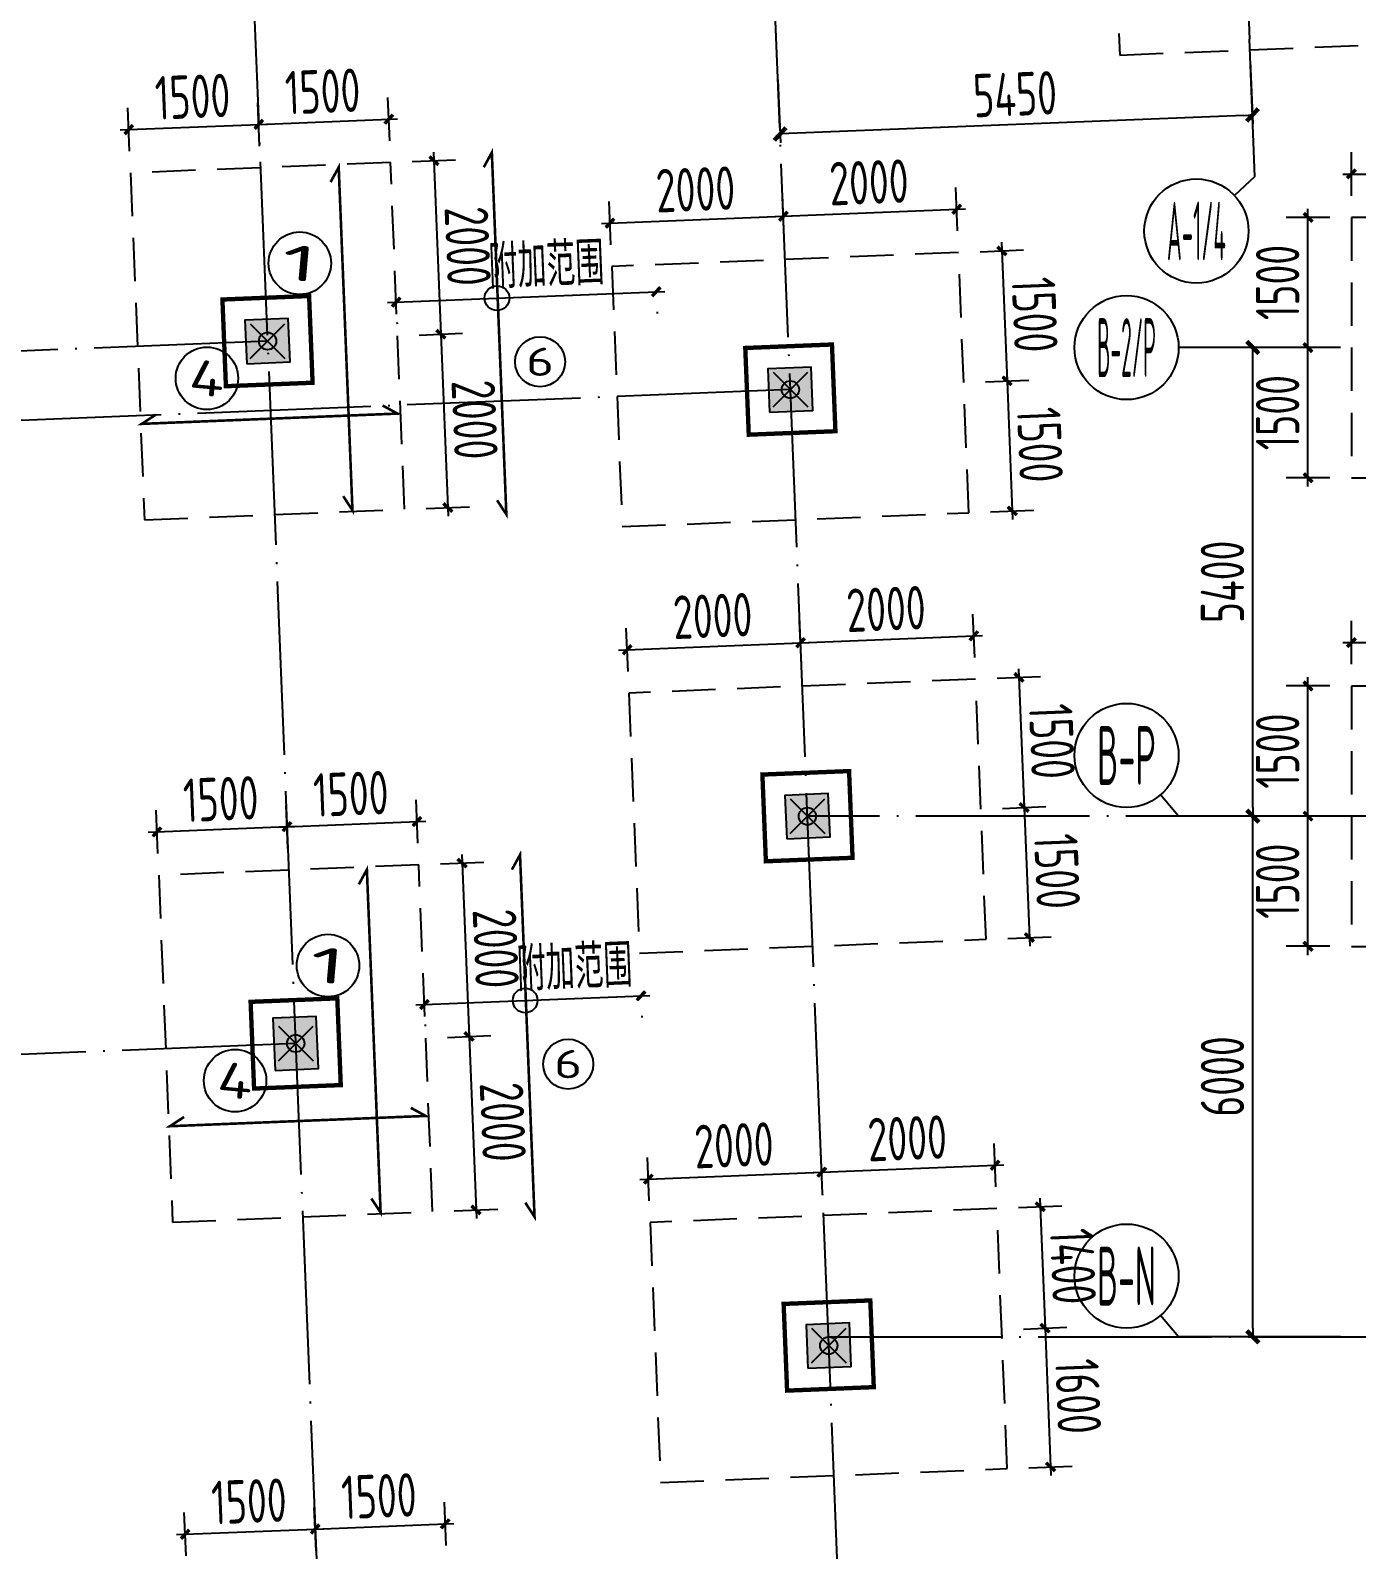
# Model space of a CAD drawing. Extents: x -57409 to 252654, y -8259 to 229119.
# Drawn here: x 37250 to 52539, y 132811 to 150318 of the extents above; entities that cross this region are included whole.
import ezdxf
from ezdxf.enums import TextEntityAlignment as Align

# ---------------------------------------------------------------- set-up
doc = ezdxf.new("R2010")
doc.units = 0
doc.header["$LTSCALE"] = 100
doc.header["$PDMODE"] = 35
doc.header["$PDSIZE"] = 200
doc.linetypes.add('DASHED', pattern=[0.75, 0.5, -0.25])
doc.linetypes.add('DOTE', pattern=[2.42, 2, -0.2, 0.02, -0.2])
doc.layers.get('0').update_dxf_attribs({"linetype": 'CONTINUOUS'})
doc.layers.get('Defpoints').update_dxf_attribs({"linetype": 'CONTINUOUS'})
for name, color, linetype in [('B-TEXT', 3, 'CONTINUOUS'), ('codim', 7, 'CONTINUOUS'), ('COLU', 7, 'CONTINUOUS'), ('CT', 2, 'CONTINUOUS'), ('dote', 253, 'DOTE'), ('h填实-柱墙', 254, 'CONTINUOUS'), ('Z-AXIS', 3, 'CONTINUOUS'), ('Z-TEXT', 2, 'CONTINUOUS'), ('z柱下板带', 140, 'CONTINUOUS'), ('z柱下板带1', 60, 'CONTINUOUS'), ('板底钢筋', 24, 'CONTINUOUS')]:
    doc.layers.add(name, color=color, linetype=linetype)
doc.layers.add('重心计算', color=7, linetype='CONTINUOUS', plot=False)
doc.styles.add('_TCH_AXIS', font='tssdeng.shx', dxfattribs={"width": 0.7, "bigfont": 'tssdchn.shx'})
doc.styles.add('COMPLEX', font='tssdeng.shx', dxfattribs={"width": 0.7, "bigfont": 'tssdchn.shx'})
doc.styles.add('Jgcad-DIM', font='tssdeng.shx', dxfattribs={"width": 0.7, "bigfont": 'tssdchn.shx'})
doc.styles.add('TSSD_Dimension', font='tssdeng.shx', dxfattribs={"width": 0.7})
doc.dimstyles.new('TSSD_100_100$0', dxfattribs={"dimtxt": 300, "dimasz": 100, "dimexe": 100, "dimexo": 250, "dimgap": 100, "dimtad": 1, "dimdec": 0, "dimzin": 0, "dimdsep": 46, "dimtxsty": 'TSSD_Dimension', "dimblk": '_tsdbk', "dimblk1": '_tsdbk', "dimblk2": '_tsdbk', "dimsah": 1, "dimcen": 0, "dimdle": 100, "dimclrt": 7, "dimadec": 0, "dimazin": 0, "dimtfac": 1, "dimtdec": 0, "dimtix": 1, "dimtmove": 2, "dimatfit": 3, "dimldrblk": '_tsdbk', "dimfxl": 1, "dimtolj": 1, "dimtzin": 0, "dimarcsym": 0})

# ---------------------------------------------------------------- blocks, each defined once
blk = doc.blocks.new('_tsdbk')
blk.add_line((-1, 0), (0, 0))
at = {"const_width": 0.5}
blk.add_lwpolyline([(-0.7, -0.7), (0.7, 0.7)], dxfattribs=at)
blk = doc.blocks.new('*D120')
at = {"layer": 'Defpoints', "color": 0}
for p in [(51303, 150217), (45857, 149999), (45893, 149124)]:
    blk.add_point(p, dxfattribs=at)
at = {"layer": 'Z-AXIS', "color": 0, "lineweight": -2}
for p, q in [((51313, 149967), (51342, 149243)), ((45867, 149749), (45897, 149024)), ((51238, 149339), (45992, 149128))]:
    blk.add_line(p, q, dxfattribs=at)
at = {"layer": 'Z-AXIS', "color": 0, "lineweight": -2, "xscale": 100, "yscale": 100, "zscale": 100}
for p, rotation in [((51338, 149343), 2.298772996998757), ((45893, 149124), 182.2987729969987)]:
    blk.add_blockref('_tsdbk', p, dxfattribs=dict(at, rotation=rotation))
at = {"layer": 'Z-AXIS', "color": 7, "insert": (48601, 149583), "char_height": 500, "attachment_point": 5, "rotation": 2.2988, "style": 'TSSD_Dimension'}
blk.add_mtext('\\A1;5450', dxfattribs=at)
blk = doc.blocks.new('_AXISO')
blk.add_circle((0, 0), 0.5)
at = {"layer": 'B-TEXT', "style": 'COMPLEX', "width": 1.450893}
blk.add_attdef('A', text='', height=0.56, dxfattribs=at).set_placement((0.249375, -0.28), (0.749375, -0.28), align=Align.FIT)
blk = doc.blocks.new('*D238')
at = {"layer": 'Defpoints', "color": 0}
for p in [(51342, 141263), (52604, 141263), (52604, 135263)]:
    blk.add_point(p, dxfattribs=at)
at = {"layer": 'Z-AXIS', "color": 0, "lineweight": -2}
for p, q in [((52354, 141263), (51242, 141263)), ((51342, 135363), (51342, 141163)), ((52354, 135263), (51242, 135263))]:
    blk.add_line(p, q, dxfattribs=at)
at = {"layer": 'Z-AXIS', "color": 0, "lineweight": -2, "xscale": 100, "yscale": 100, "zscale": 100}
for p, rotation in [((51342, 141263), 90), ((51342, 135263), 270)]:
    blk.add_blockref('_tsdbk', p, dxfattribs=dict(at, rotation=rotation))
at = {"layer": 'Z-AXIS', "color": 7, "insert": (50992, 138263), "char_height": 500, "attachment_point": 5, "rotation": 90, "style": 'TSSD_Dimension'}
blk.add_mtext('\\A1;6000', dxfattribs=at)
blk = doc.blocks.new('*D247')
at = {"layer": 'Defpoints', "color": 0}
for p in [(51342, 146663), (52604, 146663), (52604, 141263)]:
    blk.add_point(p, dxfattribs=at)
at = {"layer": 'Z-AXIS', "color": 0, "lineweight": -2}
for p, q in [((52354, 146663), (51242, 146663)), ((51342, 141363), (51342, 146563)), ((52354, 141263), (51242, 141263))]:
    blk.add_line(p, q, dxfattribs=at)
at = {"layer": 'Z-AXIS', "color": 0, "lineweight": -2, "xscale": 100, "yscale": 100, "zscale": 100}
for p, rotation in [((51342, 146663), 90), ((51342, 141263), 270)]:
    blk.add_blockref('_tsdbk', p, dxfattribs=dict(at, rotation=rotation))
at = {"layer": 'Z-AXIS', "color": 7, "insert": (50992, 143963), "char_height": 500, "attachment_point": 5, "rotation": 90, "style": 'TSSD_Dimension'}
blk.add_mtext('\\A1;5400', dxfattribs=at)
blk = doc.blocks.new('_ArchTick')
at = {"color": 0, "linetype": 'ByBlock', "const_width": 0.4}
blk.add_lwpolyline([(-0.5, -0.5), (0.5, 0.5)], dxfattribs=at)
blk = doc.blocks.new('*D2079')
at = {"layer": 'codim', "color": 7, "lineweight": -2}
for p, q in [((39044, 132738), (39024, 133238)), ((40543, 132798), (40523, 133298))]:
    blk.add_line(p, q, dxfattribs=at)
at = {"layer": 'codim', "color": 0, "lineweight": -2}
blk.add_line((38934, 132984), (40633, 133052), dxfattribs=at)
at = {"layer": 'Defpoints', "color": 0}
for p in [(40533, 133048), (40553, 132549), (39054, 132488)]:
    blk.add_point(p, dxfattribs=at)
at = {"layer": 'codim', "color": 0, "lineweight": -2, "xscale": 100, "yscale": 100, "zscale": 100}
for p, rotation in [((39034, 132988), 182.2987729973688), ((40533, 133048), 2.298772997368808)]:
    blk.add_blockref('_ArchTick', p, dxfattribs=dict(at, rotation=rotation))
at = {"layer": 'codim', "color": 1, "insert": (39770, 133368), "char_height": 500, "attachment_point": 5, "rotation": 2.2988, "style": 'Jgcad-DIM'}
blk.add_mtext('\\A1;1500', dxfattribs=at)
blk = doc.blocks.new('*D2080')
at = {"layer": 'codim', "color": 7, "lineweight": -2}
for p, q in [((40543, 132798), (40523, 133298)), ((42042, 132859), (42022, 133358))]:
    blk.add_line(p, q, dxfattribs=at)
at = {"layer": 'codim', "color": 0, "lineweight": -2}
blk.add_line((40433, 133044), (42132, 133112), dxfattribs=at)
at = {"layer": 'Defpoints', "color": 0}
for p in [(42032, 133108), (40553, 132549), (42052, 132609)]:
    blk.add_point(p, dxfattribs=at)
at = {"layer": 'codim', "color": 0, "lineweight": -2, "xscale": 100, "yscale": 100, "zscale": 100}
for p, rotation in [((40533, 133048), 182.2987729973688), ((42032, 133108), 2.298772997368808)]:
    blk.add_blockref('_ArchTick', p, dxfattribs=dict(at, rotation=rotation))
at = {"layer": 'codim', "color": 1, "insert": (41268, 133428), "char_height": 500, "attachment_point": 5, "rotation": 2.2988, "style": 'Jgcad-DIM'}
blk.add_mtext('\\A1;1500', dxfattribs=at)
blk = doc.blocks.new('*D2088')
at = {"layer": 'codim', "color": 7, "lineweight": -2}
for p, q in [((38719, 140832), (38699, 141331)), ((40218, 140892), (40198, 141391))]:
    blk.add_line(p, q, dxfattribs=at)
at = {"layer": 'codim', "color": 0, "lineweight": -2}
blk.add_line((38609, 141077), (40308, 141146), dxfattribs=at)
at = {"layer": 'Defpoints', "color": 0}
for p in [(40208, 141142), (38729, 140582), (40228, 140642)]:
    blk.add_point(p, dxfattribs=at)
at = {"layer": 'codim', "color": 0, "lineweight": -2, "xscale": 100, "yscale": 100, "zscale": 100}
for p, rotation in [((38709, 141081), 182.2987729973732), ((40208, 141142), 2.298772997373236)]:
    blk.add_blockref('_ArchTick', p, dxfattribs=dict(at, rotation=rotation))
at = {"layer": 'codim', "color": 1, "insert": (39445, 141461), "char_height": 500, "attachment_point": 5, "rotation": 2.2988, "style": 'Jgcad-DIM'}
blk.add_mtext('\\A1;1500', dxfattribs=at)
blk = doc.blocks.new('*D2089')
at = {"layer": 'codim', "color": 7, "lineweight": -2}
for p, q in [((40218, 140892), (40198, 141391)), ((41717, 140952), (41697, 141452))]:
    blk.add_line(p, q, dxfattribs=at)
at = {"layer": 'codim', "color": 0, "lineweight": -2}
blk.add_line((40108, 141138), (41807, 141206), dxfattribs=at)
at = {"layer": 'Defpoints', "color": 0}
for p in [(41707, 141202), (40228, 140642), (41727, 140702)]:
    blk.add_point(p, dxfattribs=at)
at = {"layer": 'codim', "color": 0, "lineweight": -2, "xscale": 100, "yscale": 100, "zscale": 100}
for p, rotation in [((40208, 141142), 182.2987729973732), ((41707, 141202), 2.298772997373236)]:
    blk.add_blockref('_ArchTick', p, dxfattribs=dict(at, rotation=rotation))
at = {"layer": 'codim', "color": 1, "insert": (40944, 141521), "char_height": 500, "attachment_point": 5, "rotation": 2.2988, "style": 'Jgcad-DIM'}
blk.add_mtext('\\A1;1500', dxfattribs=at)
blk = doc.blocks.new('*D2090')
at = {"layer": 'codim', "color": 0, "lineweight": -2}
blk.add_line((42223, 140822), (42311, 138624), dxfattribs=at)
at = {"layer": 'codim', "color": 7, "lineweight": -2}
for p, q in [((41977, 140712), (42476, 140732)), ((42057, 138714), (42557, 138734))]:
    blk.add_line(p, q, dxfattribs=at)
at = {"layer": 'Defpoints', "color": 0}
for p in [(41727, 140702), (41807, 138704), (42307, 138724)]:
    blk.add_point(p, dxfattribs=at)
at = {"layer": 'codim', "color": 0, "lineweight": -2, "xscale": 100, "yscale": 100, "zscale": 100}
for p, rotation in [((42227, 140722), 92.29877300033043), ((42307, 138724), 272.2987730003305)]:
    blk.add_blockref('_ArchTick', p, dxfattribs=dict(at, rotation=rotation))
at = {"layer": 'codim', "color": 1, "insert": (42616, 139737), "char_height": 500, "attachment_point": 5, "rotation": 272.2988, "style": 'Jgcad-DIM'}
blk.add_mtext('\\A1;2000', dxfattribs=at)
blk = doc.blocks.new('*D2091')
at = {"layer": 'codim', "color": 7, "lineweight": -2}
for p, q in [((42057, 138714), (42557, 138734)), ((42137, 136715), (42637, 136735))]:
    blk.add_line(p, q, dxfattribs=at)
at = {"layer": 'codim', "color": 0, "lineweight": -2}
blk.add_line((42303, 138824), (42391, 136626), dxfattribs=at)
at = {"layer": 'Defpoints', "color": 0}
for p in [(41807, 138704), (41887, 136705), (42387, 136725)]:
    blk.add_point(p, dxfattribs=at)
at = {"layer": 'codim', "color": 0, "lineweight": -2, "xscale": 100, "yscale": 100, "zscale": 100}
for p, rotation in [((42307, 138724), 92.29877300033043), ((42387, 136725), 272.2987730003305)]:
    blk.add_blockref('_ArchTick', p, dxfattribs=dict(at, rotation=rotation))
at = {"layer": 'codim', "color": 1, "insert": (42697, 137739), "char_height": 500, "attachment_point": 5, "rotation": 272.2988, "style": 'Jgcad-DIM'}
blk.add_mtext('\\A1;2000', dxfattribs=at)
blk = doc.blocks.new('*D2092')
at = {"layer": 'codim', "color": 7, "lineweight": -2}
for p, q in [((38394, 148925), (38374, 149425)), ((39893, 148985), (39873, 149485))]:
    blk.add_line(p, q, dxfattribs=at)
at = {"layer": 'codim', "color": 0, "lineweight": -2}
blk.add_line((38285, 149171), (39983, 149239), dxfattribs=at)
at = {"layer": 'Defpoints', "color": 0}
for p in [(39883, 149235), (38405, 148675), (39903, 148736)]:
    blk.add_point(p, dxfattribs=at)
at = {"layer": 'codim', "color": 0, "lineweight": -2, "xscale": 100, "yscale": 100, "zscale": 100}
for p, rotation in [((38384, 149175), 182.2987729973738), ((39883, 149235), 2.298772997373796)]:
    blk.add_blockref('_ArchTick', p, dxfattribs=dict(at, rotation=rotation))
at = {"layer": 'codim', "color": 1, "insert": (39120, 149555), "char_height": 500, "attachment_point": 5, "rotation": 2.2988, "style": 'Jgcad-DIM'}
blk.add_mtext('\\A1;1500', dxfattribs=at)
blk = doc.blocks.new('*D2093')
at = {"layer": 'codim', "color": 7, "lineweight": -2}
for p, q in [((41392, 149045), (41372, 149545)), ((39893, 148985), (39873, 149485))]:
    blk.add_line(p, q, dxfattribs=at)
at = {"layer": 'codim', "color": 0, "lineweight": -2}
blk.add_line((39783, 149231), (41482, 149299), dxfattribs=at)
at = {"layer": 'Defpoints', "color": 0}
for p in [(41382, 149295), (39903, 148736), (41402, 148796)]:
    blk.add_point(p, dxfattribs=at)
at = {"layer": 'codim', "color": 0, "lineweight": -2, "xscale": 100, "yscale": 100, "zscale": 100}
for p, rotation in [((41382, 149295), 2.298772997373796), ((39883, 149235), 182.2987729973738)]:
    blk.add_blockref('_ArchTick', p, dxfattribs=dict(at, rotation=rotation))
at = {"layer": 'codim', "color": 1, "insert": (40619, 149615), "char_height": 500, "attachment_point": 5, "rotation": 2.2988, "style": 'Jgcad-DIM'}
blk.add_mtext('\\A1;1500', dxfattribs=at)
blk = doc.blocks.new('*D2094')
at = {"layer": 'codim', "color": 7, "lineweight": -2}
for p, q in [((41652, 148806), (42151, 148826)), ((41732, 146807), (42232, 146827))]:
    blk.add_line(p, q, dxfattribs=at)
at = {"layer": 'codim', "color": 0, "lineweight": -2}
blk.add_line((41898, 148916), (41986, 146717), dxfattribs=at)
at = {"layer": 'Defpoints', "color": 0}
for p in [(41402, 148796), (41482, 146797), (41982, 146817)]:
    blk.add_point(p, dxfattribs=at)
at = {"layer": 'codim', "color": 0, "lineweight": -2, "xscale": 100, "yscale": 100, "zscale": 100}
for p, rotation in [((41902, 148816), 92.29877300033043), ((41982, 146817), 272.2987730003305)]:
    blk.add_blockref('_ArchTick', p, dxfattribs=dict(at, rotation=rotation))
at = {"layer": 'codim', "color": 1, "insert": (42292, 147831), "char_height": 500, "attachment_point": 5, "rotation": 272.2988, "style": 'Jgcad-DIM'}
blk.add_mtext('\\A1;2000', dxfattribs=at)
blk = doc.blocks.new('*D2095')
at = {"layer": 'codim', "color": 0, "lineweight": -2}
blk.add_line((41978, 146917), (42066, 144719), dxfattribs=at)
at = {"layer": 'codim', "color": 7, "lineweight": -2}
for p, q in [((41732, 146807), (42232, 146827)), ((41812, 144809), (42312, 144829))]:
    blk.add_line(p, q, dxfattribs=at)
at = {"layer": 'Defpoints', "color": 0}
for p in [(41482, 146797), (41563, 144799), (42062, 144819)]:
    blk.add_point(p, dxfattribs=at)
at = {"layer": 'codim', "color": 0, "lineweight": -2, "xscale": 100, "yscale": 100, "zscale": 100}
for p, rotation in [((41982, 146817), 92.29877300033043), ((42062, 144819), 272.2987730003305)]:
    blk.add_blockref('_ArchTick', p, dxfattribs=dict(at, rotation=rotation))
at = {"layer": 'codim', "color": 1, "insert": (42372, 145832), "char_height": 500, "attachment_point": 5, "rotation": 272.2988, "style": 'Jgcad-DIM'}
blk.add_mtext('\\A1;2000', dxfattribs=at)
blk = doc.blocks.new('*D1872')
at = {"layer": 'codim', "color": 7, "lineweight": -2}
for p, q in [((44384, 136831), (44364, 137331)), ((46383, 136911), (46363, 137411))]:
    blk.add_line(p, q, dxfattribs=at)
at = {"layer": 'codim', "color": 0, "lineweight": -2}
blk.add_line((44274, 137077), (46473, 137165), dxfattribs=at)
at = {"layer": 'Defpoints', "color": 0}
for p in [(46373, 137161), (44394, 136581), (46393, 136662)]:
    blk.add_point(p, dxfattribs=at)
at = {"layer": 'codim', "color": 0, "lineweight": -2, "xscale": 100, "yscale": 100, "zscale": 100}
for p, rotation in [((44374, 137081), 182.2987729973733), ((46373, 137161), 2.298772997373338)]:
    blk.add_blockref('_ArchTick', p, dxfattribs=dict(at, rotation=rotation))
at = {"layer": 'codim', "color": 1, "insert": (45360, 137471), "char_height": 500, "attachment_point": 5, "rotation": 2.2988, "style": 'Jgcad-DIM'}
blk.add_mtext('\\A1;2000', dxfattribs=at)
blk = doc.blocks.new('*D1873')
at = {"layer": 'codim', "color": 7, "lineweight": -2}
for p, q in [((48381, 136992), (48361, 137491)), ((46383, 136911), (46363, 137411))]:
    blk.add_line(p, q, dxfattribs=at)
at = {"layer": 'codim', "color": 0, "lineweight": -2}
blk.add_line((46273, 137157), (48471, 137245), dxfattribs=at)
at = {"layer": 'Defpoints', "color": 0}
for p in [(48371, 137241), (48391, 136742), (46393, 136662)]:
    blk.add_point(p, dxfattribs=at)
at = {"layer": 'codim', "color": 0, "lineweight": -2, "xscale": 100, "yscale": 100, "zscale": 100}
for p, rotation in [((48371, 137241), 2.298772997373338), ((46373, 137161), 182.2987729973733)]:
    blk.add_blockref('_ArchTick', p, dxfattribs=dict(at, rotation=rotation))
at = {"layer": 'codim', "color": 1, "insert": (47358, 137551), "char_height": 500, "attachment_point": 5, "rotation": 2.2988, "style": 'Jgcad-DIM'}
blk.add_mtext('\\A1;2000', dxfattribs=at)
blk = doc.blocks.new('*D1874')
at = {"layer": 'codim', "color": 7, "lineweight": -2}
for p, q in [((48641, 136752), (49141, 136772)), ((48697, 135353), (49197, 135373))]:
    blk.add_line(p, q, dxfattribs=at)
at = {"layer": 'codim', "color": 0, "lineweight": -2}
blk.add_line((48887, 136862), (48951, 135263), dxfattribs=at)
at = {"layer": 'Defpoints', "color": 0}
for p in [(48391, 136742), (48447, 135343), (48947, 135363)]:
    blk.add_point(p, dxfattribs=at)
at = {"layer": 'codim', "color": 0, "lineweight": -2, "xscale": 100, "yscale": 100, "zscale": 100}
for p, rotation in [((48891, 136762), 92.29877300033043), ((48947, 135363), 272.2987730003305)]:
    blk.add_blockref('_ArchTick', p, dxfattribs=dict(at, rotation=rotation))
at = {"layer": 'codim', "color": 1, "insert": (49269, 136076), "char_height": 500, "attachment_point": 5, "rotation": 272.2988, "style": 'Jgcad-DIM'}
blk.add_mtext('\\A1;1400', dxfattribs=at)
blk = doc.blocks.new('*D1875')
at = {"layer": 'codim', "color": 7, "lineweight": -2}
for p, q in [((48697, 135353), (49197, 135373)), ((48761, 133754), (49261, 133774))]:
    blk.add_line(p, q, dxfattribs=at)
at = {"layer": 'codim', "color": 0, "lineweight": -2}
blk.add_line((48943, 135463), (49015, 133664), dxfattribs=at)
at = {"layer": 'Defpoints', "color": 0}
for p in [(48447, 135343), (49011, 133764), (48512, 133744)]:
    blk.add_point(p, dxfattribs=at)
at = {"layer": 'codim', "color": 0, "lineweight": -2, "xscale": 100, "yscale": 100, "zscale": 100}
for p, rotation in [((48947, 135363), 92.29877300033043), ((49011, 133764), 272.2987730003305)]:
    blk.add_blockref('_ArchTick', p, dxfattribs=dict(at, rotation=rotation))
at = {"layer": 'codim', "color": 1, "insert": (49329, 134578), "char_height": 500, "attachment_point": 5, "rotation": 272.2988, "style": 'Jgcad-DIM'}
blk.add_mtext('\\A1;1600', dxfattribs=at)
blk = doc.blocks.new('*D1880')
at = {"layer": 'codim', "color": 0, "lineweight": -2}
blk.add_line((51978, 145063), (51978, 146763), dxfattribs=at)
at = {"layer": 'codim', "color": 7, "lineweight": -2}
for p, q in [((52228, 146663), (51728, 146663)), ((52228, 145163), (51728, 145163))]:
    blk.add_line(p, q, dxfattribs=at)
at = {"layer": 'Defpoints', "color": 0}
for p in [(51978, 146663), (52478, 146663), (52478, 145163)]:
    blk.add_point(p, dxfattribs=at)
at = {"layer": 'codim', "color": 0, "lineweight": -2, "xscale": 100, "yscale": 100, "zscale": 100}
for p, rotation in [((51978, 146663), 90), ((51978, 145163), 270)]:
    blk.add_blockref('_ArchTick', p, dxfattribs=dict(at, rotation=rotation))
at = {"layer": 'codim', "color": 1, "insert": (51628, 145913), "char_height": 500, "attachment_point": 5, "rotation": 90, "style": 'Jgcad-DIM'}
blk.add_mtext('\\A1;1500', dxfattribs=at)
blk = doc.blocks.new('*D1881')
at = {"layer": 'codim', "color": 7, "lineweight": -2}
for p, q in [((52228, 148163), (51728, 148163)), ((52228, 146663), (51728, 146663))]:
    blk.add_line(p, q, dxfattribs=at)
at = {"layer": 'codim', "color": 0, "lineweight": -2}
blk.add_line((51978, 146563), (51978, 148263), dxfattribs=at)
at = {"layer": 'Defpoints', "color": 0}
for p in [(51978, 148163), (52478, 148163), (52478, 146663)]:
    blk.add_point(p, dxfattribs=at)
at = {"layer": 'codim', "color": 0, "lineweight": -2, "xscale": 100, "yscale": 100, "zscale": 100}
for p, rotation in [((51978, 148163), 90), ((51978, 146663), 270)]:
    blk.add_blockref('_ArchTick', p, dxfattribs=dict(at, rotation=rotation))
at = {"layer": 'codim', "color": 1, "insert": (51628, 147413), "char_height": 500, "attachment_point": 5, "rotation": 90, "style": 'Jgcad-DIM'}
blk.add_mtext('\\A1;1500', dxfattribs=at)
blk = doc.blocks.new('*D1882')
at = {"layer": 'codim', "color": 7, "lineweight": -2}
for p, q in [((52478, 148413), (52478, 148913)), ((54478, 148413), (54478, 148913))]:
    blk.add_line(p, q, dxfattribs=at)
at = {"layer": 'codim', "color": 0, "lineweight": -2}
blk.add_line((52378, 148663), (54578, 148663), dxfattribs=at)
at = {"layer": 'Defpoints', "color": 0}
for p in [(54478, 148663), (52478, 148163), (54478, 148163)]:
    blk.add_point(p, dxfattribs=at)
at = {"layer": 'codim', "color": 0, "lineweight": -2, "xscale": 100, "yscale": 100, "zscale": 100, "rotation": 180}
blk.add_blockref('_ArchTick', (52478, 148663), dxfattribs=at)
at = {"layer": 'codim', "color": 0, "lineweight": -2, "xscale": 100, "yscale": 100, "zscale": 100}
blk.add_blockref('_ArchTick', (54478, 148663), dxfattribs=at)
at = {"layer": 'codim', "color": 1, "insert": (53478, 149013), "char_height": 500, "attachment_point": 5, "style": 'Jgcad-DIM'}
blk.add_mtext('\\A1;2000', dxfattribs=at)
blk = doc.blocks.new('*D1884')
at = {"layer": 'codim', "color": 7, "lineweight": -2}
for p, q in [((44140, 142931), (44119, 143431)), ((46138, 143011), (46118, 143511))]:
    blk.add_line(p, q, dxfattribs=at)
at = {"layer": 'codim', "color": 0, "lineweight": -2}
blk.add_line((44030, 143177), (46228, 143265), dxfattribs=at)
at = {"layer": 'Defpoints', "color": 0}
for p in [(46128, 143261), (46148, 142762), (44150, 142681)]:
    blk.add_point(p, dxfattribs=at)
at = {"layer": 'codim', "color": 0, "lineweight": -2, "xscale": 100, "yscale": 100, "zscale": 100}
for p, rotation in [((44130, 143181), 182.2987729973704), ((46128, 143261), 2.298772997370425)]:
    blk.add_blockref('_ArchTick', p, dxfattribs=dict(at, rotation=rotation))
at = {"layer": 'codim', "color": 1, "insert": (45115, 143571), "char_height": 500, "attachment_point": 5, "rotation": 2.2988, "style": 'Jgcad-DIM'}
blk.add_mtext('\\A1;2000', dxfattribs=at)
blk = doc.blocks.new('*D1885')
at = {"layer": 'codim', "color": 7, "lineweight": -2}
for p, q in [((48136, 143092), (48116, 143591)), ((46138, 143011), (46118, 143511))]:
    blk.add_line(p, q, dxfattribs=at)
at = {"layer": 'codim', "color": 0, "lineweight": -2}
blk.add_line((46028, 143257), (48226, 143345), dxfattribs=at)
at = {"layer": 'Defpoints', "color": 0}
for p in [(48126, 143341), (46148, 142762), (48146, 142842)]:
    blk.add_point(p, dxfattribs=at)
at = {"layer": 'codim', "color": 0, "lineweight": -2, "xscale": 100, "yscale": 100, "zscale": 100}
for p, rotation in [((48126, 143341), 2.298772997370425), ((46128, 143261), 182.2987729973704)]:
    blk.add_blockref('_ArchTick', p, dxfattribs=dict(at, rotation=rotation))
at = {"layer": 'codim', "color": 1, "insert": (47113, 143651), "char_height": 500, "attachment_point": 5, "rotation": 2.2988, "style": 'Jgcad-DIM'}
blk.add_mtext('\\A1;2000', dxfattribs=at)
blk = doc.blocks.new('*D1886')
at = {"layer": 'codim', "color": 7, "lineweight": -2}
for p, q in [((48396, 142852), (48896, 142872)), ((48456, 141353), (48956, 141373))]:
    blk.add_line(p, q, dxfattribs=at)
at = {"layer": 'codim', "color": 0, "lineweight": -2}
blk.add_line((48642, 142962), (48710, 141263), dxfattribs=at)
at = {"layer": 'Defpoints', "color": 0}
for p in [(48146, 142842), (48207, 141343), (48706, 141363)]:
    blk.add_point(p, dxfattribs=at)
at = {"layer": 'codim', "color": 0, "lineweight": -2, "xscale": 100, "yscale": 100, "zscale": 100}
for p, rotation in [((48646, 142862), 92.29877300033043), ((48706, 141363), 272.2987730003305)]:
    blk.add_blockref('_ArchTick', p, dxfattribs=dict(at, rotation=rotation))
at = {"layer": 'codim', "color": 1, "insert": (49026, 142126), "char_height": 500, "attachment_point": 5, "rotation": 272.2988, "style": 'Jgcad-DIM'}
blk.add_mtext('\\A1;1500', dxfattribs=at)
blk = doc.blocks.new('*D1887')
at = {"layer": 'codim', "color": 0, "lineweight": -2}
blk.add_line((48702, 141463), (48770, 139764), dxfattribs=at)
at = {"layer": 'codim', "color": 7, "lineweight": -2}
for p, q in [((48456, 141353), (48956, 141373)), ((48516, 139854), (49016, 139874))]:
    blk.add_line(p, q, dxfattribs=at)
at = {"layer": 'Defpoints', "color": 0}
for p in [(48207, 141343), (48267, 139844), (48766, 139864)]:
    blk.add_point(p, dxfattribs=at)
at = {"layer": 'codim', "color": 0, "lineweight": -2, "xscale": 100, "yscale": 100, "zscale": 100}
for p, rotation in [((48706, 141363), 92.29877300033043), ((48766, 139864), 272.2987730003305)]:
    blk.add_blockref('_ArchTick', p, dxfattribs=dict(at, rotation=rotation))
at = {"layer": 'codim', "color": 1, "insert": (49086, 140628), "char_height": 500, "attachment_point": 5, "rotation": 272.2988, "style": 'Jgcad-DIM'}
blk.add_mtext('\\A1;1500', dxfattribs=at)
blk = doc.blocks.new('*D1888')
at = {"layer": 'codim', "color": 7, "lineweight": -2}
for p, q in [((43942, 147847), (43922, 148346)), ((45941, 147927), (45921, 148427))]:
    blk.add_line(p, q, dxfattribs=at)
at = {"layer": 'codim', "color": 0, "lineweight": -2}
blk.add_line((43832, 148093), (46030, 148181), dxfattribs=at)
at = {"layer": 'Defpoints', "color": 0}
for p in [(45931, 148177), (43952, 147597), (45951, 147677)]:
    blk.add_point(p, dxfattribs=at)
at = {"layer": 'codim', "color": 0, "lineweight": -2, "xscale": 100, "yscale": 100, "zscale": 100}
for p, rotation in [((43932, 148097), 182.2987729973704), ((45931, 148177), 2.298772997370425)]:
    blk.add_blockref('_ArchTick', p, dxfattribs=dict(at, rotation=rotation))
at = {"layer": 'codim', "color": 1, "insert": (44917, 148486), "char_height": 500, "attachment_point": 5, "rotation": 2.2988, "style": 'Jgcad-DIM'}
blk.add_mtext('\\A1;2000', dxfattribs=at)
blk = doc.blocks.new('*D1889')
at = {"layer": 'codim', "color": 7, "lineweight": -2}
for p, q in [((47939, 148007), (47919, 148507)), ((45941, 147927), (45921, 148427))]:
    blk.add_line(p, q, dxfattribs=at)
at = {"layer": 'codim', "color": 0, "lineweight": -2}
blk.add_line((45831, 148173), (48029, 148261), dxfattribs=at)
at = {"layer": 'Defpoints', "color": 0}
for p in [(47929, 148257), (45951, 147677), (47949, 147757)]:
    blk.add_point(p, dxfattribs=at)
at = {"layer": 'codim', "color": 0, "lineweight": -2, "xscale": 100, "yscale": 100, "zscale": 100}
for p, rotation in [((47929, 148257), 2.298772997370425), ((45931, 148177), 182.2987729973704)]:
    blk.add_blockref('_ArchTick', p, dxfattribs=dict(at, rotation=rotation))
at = {"layer": 'codim', "color": 1, "insert": (46916, 148567), "char_height": 500, "attachment_point": 5, "rotation": 2.2988, "style": 'Jgcad-DIM'}
blk.add_mtext('\\A1;2000', dxfattribs=at)
blk = doc.blocks.new('*D1890')
at = {"layer": 'codim', "color": 7, "lineweight": -2}
for p, q in [((48199, 147767), (48698, 147788)), ((48259, 146269), (48759, 146289))]:
    blk.add_line(p, q, dxfattribs=at)
at = {"layer": 'codim', "color": 0, "lineweight": -2}
blk.add_line((48445, 147877), (48513, 146179), dxfattribs=at)
at = {"layer": 'Defpoints', "color": 0}
for p in [(47949, 147757), (48009, 146259), (48509, 146279)]:
    blk.add_point(p, dxfattribs=at)
at = {"layer": 'codim', "color": 0, "lineweight": -2, "xscale": 100, "yscale": 100, "zscale": 100}
for p, rotation in [((48449, 147777), 92.29877300033043), ((48509, 146279), 272.2987730003305)]:
    blk.add_blockref('_ArchTick', p, dxfattribs=dict(at, rotation=rotation))
at = {"layer": 'codim', "color": 1, "insert": (48828, 147042), "char_height": 500, "attachment_point": 5, "rotation": 272.2988, "style": 'Jgcad-DIM'}
blk.add_mtext('\\A1;1500', dxfattribs=at)
blk = doc.blocks.new('*D1891')
at = {"layer": 'codim', "color": 0, "lineweight": -2}
blk.add_line((48505, 146379), (48573, 144680), dxfattribs=at)
at = {"layer": 'codim', "color": 7, "lineweight": -2}
for p, q in [((48259, 146269), (48759, 146289)), ((48319, 144770), (48819, 144790))]:
    blk.add_line(p, q, dxfattribs=at)
at = {"layer": 'Defpoints', "color": 0}
for p in [(48009, 146259), (48069, 144760), (48569, 144780)]:
    blk.add_point(p, dxfattribs=at)
at = {"layer": 'codim', "color": 0, "lineweight": -2, "xscale": 100, "yscale": 100, "zscale": 100}
for p, rotation in [((48509, 146279), 92.29877300033043), ((48569, 144780), 272.2987730003305)]:
    blk.add_blockref('_ArchTick', p, dxfattribs=dict(at, rotation=rotation))
at = {"layer": 'codim', "color": 1, "insert": (48889, 145543), "char_height": 500, "attachment_point": 5, "rotation": 272.2988, "style": 'Jgcad-DIM'}
blk.add_mtext('\\A1;1500', dxfattribs=at)
blk = doc.blocks.new('*D1753')
at = {"layer": 'codim', "color": 0, "lineweight": -2}
blk.add_line((51978, 139663), (51978, 141363), dxfattribs=at)
at = {"layer": 'codim', "color": 7, "lineweight": -2}
for p, q in [((52228, 141263), (51728, 141263)), ((52228, 139763), (51728, 139763))]:
    blk.add_line(p, q, dxfattribs=at)
at = {"layer": 'Defpoints', "color": 0}
for p in [(51978, 141263), (52478, 141263), (52478, 139763)]:
    blk.add_point(p, dxfattribs=at)
at = {"layer": 'codim', "color": 0, "lineweight": -2, "xscale": 100, "yscale": 100, "zscale": 100}
for p, rotation in [((51978, 141263), 90), ((51978, 139763), 270)]:
    blk.add_blockref('_ArchTick', p, dxfattribs=dict(at, rotation=rotation))
at = {"layer": 'codim', "color": 1, "insert": (51628, 140513), "char_height": 500, "attachment_point": 5, "rotation": 90, "style": 'Jgcad-DIM'}
blk.add_mtext('\\A1;1500', dxfattribs=at)
blk = doc.blocks.new('*D1754')
at = {"layer": 'codim', "color": 0, "lineweight": -2}
blk.add_line((51978, 141163), (51978, 142863), dxfattribs=at)
at = {"layer": 'codim', "color": 7, "lineweight": -2}
for p, q in [((52228, 142763), (51728, 142763)), ((52228, 141263), (51728, 141263))]:
    blk.add_line(p, q, dxfattribs=at)
at = {"layer": 'Defpoints', "color": 0}
for p in [(51978, 142763), (52478, 142763), (52478, 141263)]:
    blk.add_point(p, dxfattribs=at)
at = {"layer": 'codim', "color": 0, "lineweight": -2, "xscale": 100, "yscale": 100, "zscale": 100}
for p, rotation in [((51978, 142763), 90), ((51978, 141263), 270)]:
    blk.add_blockref('_ArchTick', p, dxfattribs=dict(at, rotation=rotation))
at = {"layer": 'codim', "color": 1, "insert": (51628, 142013), "char_height": 500, "attachment_point": 5, "rotation": 90, "style": 'Jgcad-DIM'}
blk.add_mtext('\\A1;1500', dxfattribs=at)
blk = doc.blocks.new('*D1725')
at = {"layer": 'codim', "color": 7, "lineweight": -2}
for p, q in [((52478, 143013), (52478, 143513)), ((54478, 143013), (54478, 143513))]:
    blk.add_line(p, q, dxfattribs=at)
at = {"layer": 'codim', "color": 0, "lineweight": -2}
blk.add_line((52378, 143263), (54578, 143263), dxfattribs=at)
at = {"layer": 'Defpoints', "color": 0}
for p in [(54478, 143263), (52478, 142763), (54478, 142763)]:
    blk.add_point(p, dxfattribs=at)
at = {"layer": 'codim', "color": 0, "lineweight": -2, "xscale": 100, "yscale": 100, "zscale": 100, "rotation": 180}
blk.add_blockref('_ArchTick', (52478, 143263), dxfattribs=at)
at = {"layer": 'codim', "color": 0, "lineweight": -2, "xscale": 100, "yscale": 100, "zscale": 100}
blk.add_blockref('_ArchTick', (54478, 143263), dxfattribs=at)
at = {"layer": 'codim', "color": 1, "insert": (53478, 143613), "char_height": 500, "attachment_point": 5, "style": 'Jgcad-DIM'}
blk.add_mtext('\\A1;2000', dxfattribs=at)
blk = doc.blocks.new('*D2865')
at = {"layer": 'codim', "color": 0, "lineweight": -2}
blk.add_line((41367, 147182), (44564, 147310), dxfattribs=at)
at = {"layer": 'codim', "color": 7, "lineweight": -2}
for p, q in [((44474, 147076), (44474, 147056)), ((41476, 146955), (41477, 146936))]:
    blk.add_line(p, q, dxfattribs=at)
at = {"layer": 'Defpoints', "color": 0}
for p in [(44464, 147325), (44464, 147306), (41466, 147205)]:
    blk.add_point(p, dxfattribs=at)
at = {"layer": 'codim', "color": 0, "lineweight": -2, "xscale": 100, "yscale": 100, "zscale": 100}
for p, rotation in [((41467, 147186), 182.3000000001539), ((44464, 147306), 2.300000000153847)]:
    blk.add_blockref('_ArchTick', p, dxfattribs=dict(at, rotation=rotation))
at = {"layer": 'codim', "color": 1, "insert": (43199, 147615), "char_height": 500, "attachment_point": 5, "rotation": 2.3, "style": 'Jgcad-DIM'}
blk.add_mtext('\\A1;附加范围', dxfattribs=at)
blk = doc.blocks.new('*D2866')
at = {"layer": 'codim', "color": 0, "lineweight": -2}
blk.add_line((41692, 139088), (44390, 139197), dxfattribs=at)
at = {"layer": 'codim', "color": 7, "lineweight": -2}
for p, q in [((41801, 138862), (41802, 138843)), ((44299, 138962), (44300, 138943))]:
    blk.add_line(p, q, dxfattribs=at)
at = {"layer": 'Defpoints', "color": 0}
for p in [(44289, 139212), (44290, 139193), (41791, 139112)]:
    blk.add_point(p, dxfattribs=at)
at = {"layer": 'codim', "color": 0, "lineweight": -2, "xscale": 100, "yscale": 100, "zscale": 100}
for p, rotation in [((44290, 139193), 2.300000000153847), ((41792, 139092), 182.3000000001539)]:
    blk.add_blockref('_ArchTick', p, dxfattribs=dict(at, rotation=rotation))
at = {"layer": 'codim', "color": 1, "insert": (43524, 139521), "char_height": 500, "attachment_point": 5, "rotation": 2.3, "style": 'Jgcad-DIM'}
blk.add_mtext('\\A1;附加范围', dxfattribs=at)

msp = doc.modelspace()

# ---------------------------------------------------------------- hatches: boundary and pattern name
at = {"layer": 'h填实-柱墙'}
for points in [[(39743.8, 146477.3), (40243.4, 146497.3), (40223.3, 146996.9), (39723.7, 146976.9)], [(45771, 145918.6), (46270.6, 145938.7), (46250.6, 146438.2), (45751, 146418.2)], [(45968.3, 141002.9), (46467.9, 141023), (46447.9, 141522.5), (45948.3, 141502.5)], [(40070.7, 138333.8), (40570.3, 138353.9), (40546.2, 138953.4), (40046.6, 138933.4)], [(46213.2, 134903), (46712.8, 134923), (46692.8, 135422.6), (46193.2, 135402.6)]]:
    msp.add_hatch(color=256, dxfattribs=at).paths.add_polyline_path(points)

# ---------------------------------------------------------------- linework, layer by layer
at = {"layer": 'codim'}
for centre in [(42628.9, 147232.5), (42953.8, 139139.1)]:
    msp.add_circle(centre, 142.6, dxfattribs=at)
at = {"layer": 'COLU'}
for points in [[(39743.8, 146477.3), (40243.4, 146497.3), (40223.3, 146996.9), (39723.7, 146976.9)], [(45771, 145918.6), (46270.6, 145938.7), (46250.6, 146438.2), (45751, 146418.2)], [(45968.3, 141002.9), (46467.9, 141023), (46447.9, 141522.5), (45948.3, 141502.5)], [(40070.7, 138333.8), (40570.3, 138353.9), (40546.2, 138953.4), (40046.6, 138933.4)], [(46213.2, 134903), (46712.8, 134923), (46692.8, 135422.6), (46193.2, 135402.6)]]:
    msp.add_lwpolyline(points, close=True, dxfattribs=at)
at = {"layer": 'CT', "const_width": 50}
for points in [[(39504, 146217.5), (40503.2, 146257.6), (40463.1, 147256.8), (39463.9, 147216.7)], [(45531.2, 145658.8), (46530.4, 145698.9), (46490.3, 146698.1), (45491.1, 146658)], [(45728.6, 140743.1), (46727.8, 140783.2), (46687.7, 141782.4), (45688.5, 141742.3)], [(39828.9, 138124), (40828.1, 138164.1), (40788, 139163.3), (39788.8, 139123.2)], [(45973.4, 134643.2), (46972.6, 134683.3), (46932.5, 135682.5), (45933.3, 135642.3)]]:
    msp.add_lwpolyline(points, close=True, dxfattribs=at)
at = {"layer": 'dote', "ltscale": 10}
for p, q in [((50742.8, 28297.9), (43274.9, 214333)), ((37279.7, 214092.4), (44747.7, 28057.3)), ((51247.8, 151592.8), (51303.1, 150217.1)), ((39983.5, 146737.1), (32542.1, 146438.4)), ((46010.8, 146178.4), (32574.2, 145639)), ((88177.7, 141262.7), (46208.1, 141262.7)), ((40308.4, 138643.6), (32867, 138344.9)), ((46449, 135262.7), (159877.6, 135262.7))]:
    msp.add_line(p, q, dxfattribs=at)
at = {"layer": 'Z-AXIS'}
for p, q in [((51366.6, 148633.6), (51303.1, 150217.1)), ((51366.6, 148633.6), (51130.8, 148414.5)), ((52354, 146662.7), (50486.4, 146662.7)), ((50486.4, 141262.7), (50276.9, 141507.2)), ((52354, 141262.7), (50486.4, 141262.7)), ((50486.4, 135262.7), (50276.9, 135507.2)), ((52354, 135262.7), (50486.4, 135262.7))]:
    msp.add_line(p, q, dxfattribs=at)
at = {"layer": 'z柱下板带', "linetype": 'DASHED', "ltscale": 10}
for points in [[(49648.8, 154030.7), (49809.2, 150033.9), (52806.8, 150154.2), (52646.3, 154151)], [(52477.6, 145162.7), (56477.6, 145162.7), (56477.6, 148162.7), (52477.6, 148162.7)], [(44072.6, 144599.4), (48069.3, 144759.9), (47949, 147757.4), (43952.2, 147597)], [(44269.9, 139683.7), (48266.7, 139844.2), (48146.3, 142841.7), (44149.6, 142681.3)], [(52477.6, 139762.7), (56477.6, 139762.7), (56477.6, 142762.7), (52477.6, 142762.7)], [(44514.8, 133583.8), (48511.5, 133744.2), (48391.2, 136741.8), (44394.4, 136581.4)]]:
    msp.add_lwpolyline(points, close=True, dxfattribs=at)
at = {"layer": 'z柱下板带1', "linetype": 'DASHED', "ltscale": 10}
for points in [[(41562.5, 144798.9), (41402.1, 148795.7), (38404.5, 148675.3), (38565, 144678.6)], [(41887.4, 136705.4), (41727, 140702.2), (38729.4, 140581.9), (38889.9, 136585.1)]]:
    msp.add_lwpolyline(points, close=True, dxfattribs=at)
at = {"layer": '板底钢筋', "const_width": 30}
for points in [[(42630.3, 144902.7), (42736.9, 144740.2), (42569.5, 148910.9), (42476.2, 148740.3)], [(40856.2, 144950.7), (40962.8, 144788.2), (40804.2, 148740.4), (40710.9, 148569.9)], [(41311.1, 145995.3), (41481.6, 145902), (38534.1, 145783.7), (38696.6, 145890.3)], [(42955.2, 136809.2), (43061.8, 136646.7), (42894.4, 140817.4), (42801.1, 140646.9)], [(41181.1, 136857.2), (41287.7, 136694.7), (41129.1, 140646.9), (41035.8, 140476.4)], [(41635.9, 137901.8), (41806.5, 137808.5), (38859, 137690.2), (39021.5, 137796.8)]]:
    msp.add_lwpolyline(points, dxfattribs=at)
at = {"layer": '重心计算', "color": 5}
for p in [(39983.5, 146737.1), (39983.5, 146737.1), (46010.8, 146178.4), (46010.8, 146178.4), (46208.1, 141262.7), (46208.1, 141262.7), (46208.1, 141262.7), (46208.1, 141262.7), (40308.4, 138643.6), (40308.4, 138643.6), (46453, 135162.8), (46453, 135162.8)]:
    msp.add_point(p, dxfattribs=at)

# ---------------------------------------------------------------- block references
at = {"layer": 'Z-AXIS'}
ref = msp.add_blockref('_AXISO', (50691.3, 148006), dxfattribs=dict(at, xscale=1199.999999999998, yscale=1200, zscale=1200, rotation=359.9996457873818))
ref.add_attrib('A', 'A-1/4', dxfattribs={"color": 7, "height": 678.82, "rotation": 359.99965, "style": '_TCH_AXIS', "width": 0.252427}).set_placement((50351.8, 147666.6), (51030.7, 147666.6), align=Align.FIT)
ref = msp.add_blockref('_AXISO', (49886.4, 146662.7), dxfattribs=dict(at, xscale=1199.999999999998, yscale=1200, zscale=1200, rotation=359.9996457873846))
ref.add_attrib('A', 'B-2/P', dxfattribs={"color": 7, "height": 678.82, "rotation": 359.99965, "style": '_TCH_AXIS', "width": 0.257426}).set_placement((49547, 146323.3), (50225.8, 146323.3), align=Align.FIT)
ref = msp.add_blockref('_AXISO', (49886.4, 141962.7), dxfattribs=dict(at, xscale=1199.999999999998, yscale=1200, zscale=1200, rotation=359.9996457873846))
ref.add_attrib('A', 'B-P', dxfattribs={"color": 7, "height": 678.82, "rotation": 359.99965, "style": '_TCH_AXIS', "width": 0.42623}).set_placement((49547, 141623.3), (50225.8, 141623.3), align=Align.FIT)
ref = msp.add_blockref('_AXISO', (49886.4, 135962.7), dxfattribs=dict(at, xscale=1199.999999999998, yscale=1200, zscale=1200, rotation=359.9996457873846))
ref.add_attrib('A', 'B-N', dxfattribs={"color": 7, "height": 678.82, "rotation": 359.99965, "style": '_TCH_AXIS', "width": 0.42623}).set_placement((49547, 135623.3), (50225.8, 135623.3), align=Align.FIT)
at = {"layer": 'Z-TEXT'}
ref = msp.add_blockref('_AXISO', (40355.8, 147634.8), dxfattribs=dict(at, xscale=720.0000000000095, yscale=720, zscale=720, rotation=354.9312915747616))
ref.add_attrib('A', '1', dxfattribs={"layer": 'Z-AXIS', "color": 7, "height": 407.3, "rotation": 354.93129, "style": '_TCH_AXIS', "width": 2.888889}).set_placement((40135, 147449.9), (40540.7, 147413.9), align=Align.FIT)
ref = msp.add_blockref('_AXISO', (43125.1, 146499.6), dxfattribs=dict(at, xscale=576.0000000000059, yscale=576, zscale=576, rotation=359.9996457873814))
ref.add_attrib('A', '6', dxfattribs={"layer": 'Z-AXIS', "color": 7, "height": 325.8, "rotation": 359.99965, "style": '_TCH_AXIS', "width": 2}).set_placement((42962.1, 146336.6), (43288, 146336.6), align=Align.FIT)
ref = msp.add_blockref('_AXISO', (39285.1, 146308.7), dxfattribs=dict(at, xscale=720.0000000000095, yscale=720, zscale=720, rotation=354.9312915747616))
ref.add_attrib('A', '4', dxfattribs={"layer": 'Z-AXIS', "color": 7, "height": 407.3, "rotation": 354.93129, "style": '_TCH_AXIS', "width": 1.733333}).set_placement((39064.2, 146123.8), (39469.9, 146087.8), align=Align.FIT)
ref = msp.add_blockref('_AXISO', (40680.7, 139541.3), dxfattribs=dict(at, xscale=720.0000000000095, yscale=720, zscale=720, rotation=354.9312915747616))
ref.add_attrib('A', '1', dxfattribs={"layer": 'Z-AXIS', "color": 7, "height": 407.3, "rotation": 354.93129, "style": '_TCH_AXIS', "width": 2.888889}).set_placement((40459.9, 139356.4), (40865.6, 139320.5), align=Align.FIT)
ref = msp.add_blockref('_AXISO', (43450, 138406.1), dxfattribs=dict(at, xscale=576.0000000000059, yscale=576, zscale=576, rotation=359.9996457873814))
ref.add_attrib('A', '6', dxfattribs={"layer": 'Z-AXIS', "color": 7, "height": 325.8, "rotation": 359.99965, "style": '_TCH_AXIS', "width": 2}).set_placement((43287, 138243.2), (43612.9, 138243.2), align=Align.FIT)
ref = msp.add_blockref('_AXISO', (39610, 138215.2), dxfattribs=dict(at, xscale=720.0000000000095, yscale=720, zscale=720, rotation=354.9312915747616))
ref.add_attrib('A', '4', dxfattribs={"layer": 'Z-AXIS', "color": 7, "height": 407.3, "rotation": 354.93129, "style": '_TCH_AXIS', "width": 1.733333}).set_placement((39389.1, 138030.3), (39794.8, 137994.4), align=Align.FIT)

# ---------------------------------------------------------------- dimensions: what is measured, and where the dimension line sits
at = {"layer": 'codim'}
for base, p1, p2, angle, picture, middle in [((39883.3, 149235.1), (38404.5, 148675.3), (39903.3, 148735.5), 2.29877, '*D2092', (39119.8, 149554.7)), ((41382, 149295.3), (39903.3, 148735.5), (41402.1, 148795.7), 2.29877, '*D2093', (40618.6, 149614.9)), ((41981.9, 146817.3), (41402.1, 148795.7), (41482.3, 146797.3), 272.29877, '*D2094', (42291.5, 147830.6)), ((45930.6, 148176.8), (43952.2, 147597), (45950.6, 147677.2), 2.29877, '*D1888', (44917.3, 148486.4)), ((47929, 148257), (45950.6, 147677.2), (47949, 147757.4), 2.29877, '*D1889', (46915.7, 148566.6)), ((51977.6, 148162.7), (52477.6, 146662.7), (52477.6, 148162.7), 90, '*D1881', (51627.6, 147412.7)), ((48508.8, 146278.7), (47949, 147757.4), (48009.2, 146258.6), 272.29877, '*D1890', (48828.4, 147042.1)), ((42062.1, 144818.9), (41482.3, 146797.3), (41562.5, 144798.9), 272.29877, '*D2095', (42371.8, 145832.2)), ((51977.6, 146662.7), (52477.6, 145162.7), (52477.6, 146662.7), 90, '*D1880', (51627.6, 145912.7)), ((48568.9, 144779.9), (48009.2, 146258.6), (48069.3, 144759.9), 272.29877, '*D1891', (48888.6, 145543.3)), ((46127.9, 143261.1), (44149.6, 142681.3), (46148, 142761.5), 2.29877, '*D1884', (45114.7, 143570.7)), ((48126.3, 143341.3), (46148, 142761.5), (48146.3, 142841.7), 2.29877, '*D1885', (47113.1, 143650.9)), ((48706.1, 141363), (48146.3, 142841.7), (48206.5, 141342.9), 272.29877, '*D1886', (49025.7, 142126.4)), ((51977.6, 142762.7), (52477.6, 141262.7), (52477.6, 142762.7), 90, '*D1754', (51627.6, 142012.7)), ((40208.1, 141141.6), (38729.4, 140581.9), (40228.2, 140642), 2.29877, '*D2088', (39444.7, 141461.3)), ((41706.9, 141201.8), (40228.2, 140642), (41727, 140702.2), 2.29877, '*D2089', (40943.5, 141521.4)), ((48766.3, 139864.2), (48206.5, 141342.9), (48266.7, 139844.2), 272.29877, '*D1887', (49085.9, 140627.6)), ((51977.6, 141262.7), (52477.6, 139762.7), (52477.6, 141262.7), 90, '*D1753', (51627.6, 140512.7)), ((42306.8, 138723.9), (41727, 140702.2), (41807.2, 138703.8), 272.29877, '*D2090', (42616.4, 139737.1)), ((42387, 136725.5), (41807.2, 138703.8), (41887.4, 136705.4), 272.29877, '*D2091', (42696.6, 137738.7)), ((46372.8, 137161.2), (44394.4, 136581.4), (46392.8, 136661.6), 2.29877, '*D1872', (45359.5, 137470.8)), ((48371.2, 137241.4), (46392.8, 136661.6), (48391.2, 136741.8), 2.29877, '*D1873', (47357.9, 137551)), ((48947, 135363), (48391.2, 136741.8), (48447.4, 135342.9), 272.29877, '*D1874', (49268.6, 136076.5)), ((49011.1, 133764.3), (48447.4, 135342.9), (48511.5, 133744.2), 272.29877, '*D1875', (49328.8, 134577.7)), ((42031.8, 133108.3), (40553.1, 132548.5), (42051.9, 132608.7), 2.29877, '*D2080', (41268.4, 133427.9)), ((40533, 133048.1), (39054.3, 132488.4), (40553.1, 132548.5), 2.29877, '*D2079', (39769.6, 133367.8))]:
    dim = msp.add_linear_dim(base=base, p1=p1, p2=p2, angle=angle, dimstyle='TSSD_100_100$0', override={"dimtxt": 500, "dimexe": 250, "dimtxsty": 'Jgcad-DIM', "dimblk": 'ArchTick', "dimblk1": 'ArchTick', "dimblk2": 'ArchTick', "dimclre": 7, "dimclrt": 1, "dimadec": 3}, dxfattribs=at)
    dim.commit()
    dim.dimension.update_dxf_attribs({"geometry": picture, "text_midpoint": middle})
for base, p1, p2, picture, middle in [((54477.6, 148662.7), (52477.6, 148162.7), (54477.6, 148162.7), '*D1882', (53477.6, 149012.7)), ((54477.6, 143262.7), (52477.6, 142762.7), (54477.6, 142762.7), '*D1725', (53477.6, 143612.7))]:
    dim = msp.add_linear_dim(base=base, p1=p1, p2=p2, dimstyle='TSSD_100_100$0', override={"dimtxt": 500, "dimexe": 250, "dimtxsty": 'Jgcad-DIM', "dimblk": 'ArchTick', "dimblk1": 'ArchTick', "dimblk2": 'ArchTick', "dimclre": 7, "dimclrt": 1, "dimadec": 3}, dxfattribs=at)
    dim.commit()
    dim.dimension.update_dxf_attribs({"geometry": picture, "text_midpoint": middle})
for base, p1, p2, picture, middle in [((44464.3, 147306.2), (41466, 147205.1), (44463.5, 147325.5), '*D2865', (43198.9, 147614.9)), ((44289.6, 139192.7), (41790.8, 139111.7), (44288.9, 139211.9), '*D2866', (43523.8, 139521.5))]:
    dim = msp.add_linear_dim(base=base, p1=p1, p2=p2, angle=182.3, text='附加范围', dimstyle='TSSD_100_100$0', override={"dimtxt": 500, "dimexe": 250, "dimtxsty": 'Jgcad-DIM', "dimblk": 'ArchTick', "dimblk1": 'ArchTick', "dimblk2": 'ArchTick', "dimclre": 7, "dimclrt": 1, "dimadec": 3}, dxfattribs=at)
    dim.commit()
    dim.dimension.update_dxf_attribs({"geometry": picture, "text_midpoint": middle, "dimtype": 160})
at = {"layer": 'Z-AXIS'}
for base, p1, p2, angle, picture, middle in [((45892.5, 149124.1), (51303.1, 150217.1), (45857.4, 149998.5), 2.29877, '*D120', (48601.3, 149583.1)), ((51342.5, 146662.7), (52604, 141262.7), (52604, 146662.7), 90, '*D247', (50992.5, 143962.7)), ((51342.5, 141262.7), (52604, 135262.7), (52604, 141262.7), 90, '*D238', (50992.5, 138262.7))]:
    dim = msp.add_linear_dim(base=base, p1=p1, p2=p2, angle=angle, dimstyle='TSSD_100_100$0', override={"dimtxt": 500}, dxfattribs=at)
    dim.commit()
    dim.dimension.update_dxf_attribs({"geometry": picture, "text_midpoint": middle})

doc.saveas('drawing.dxf')
